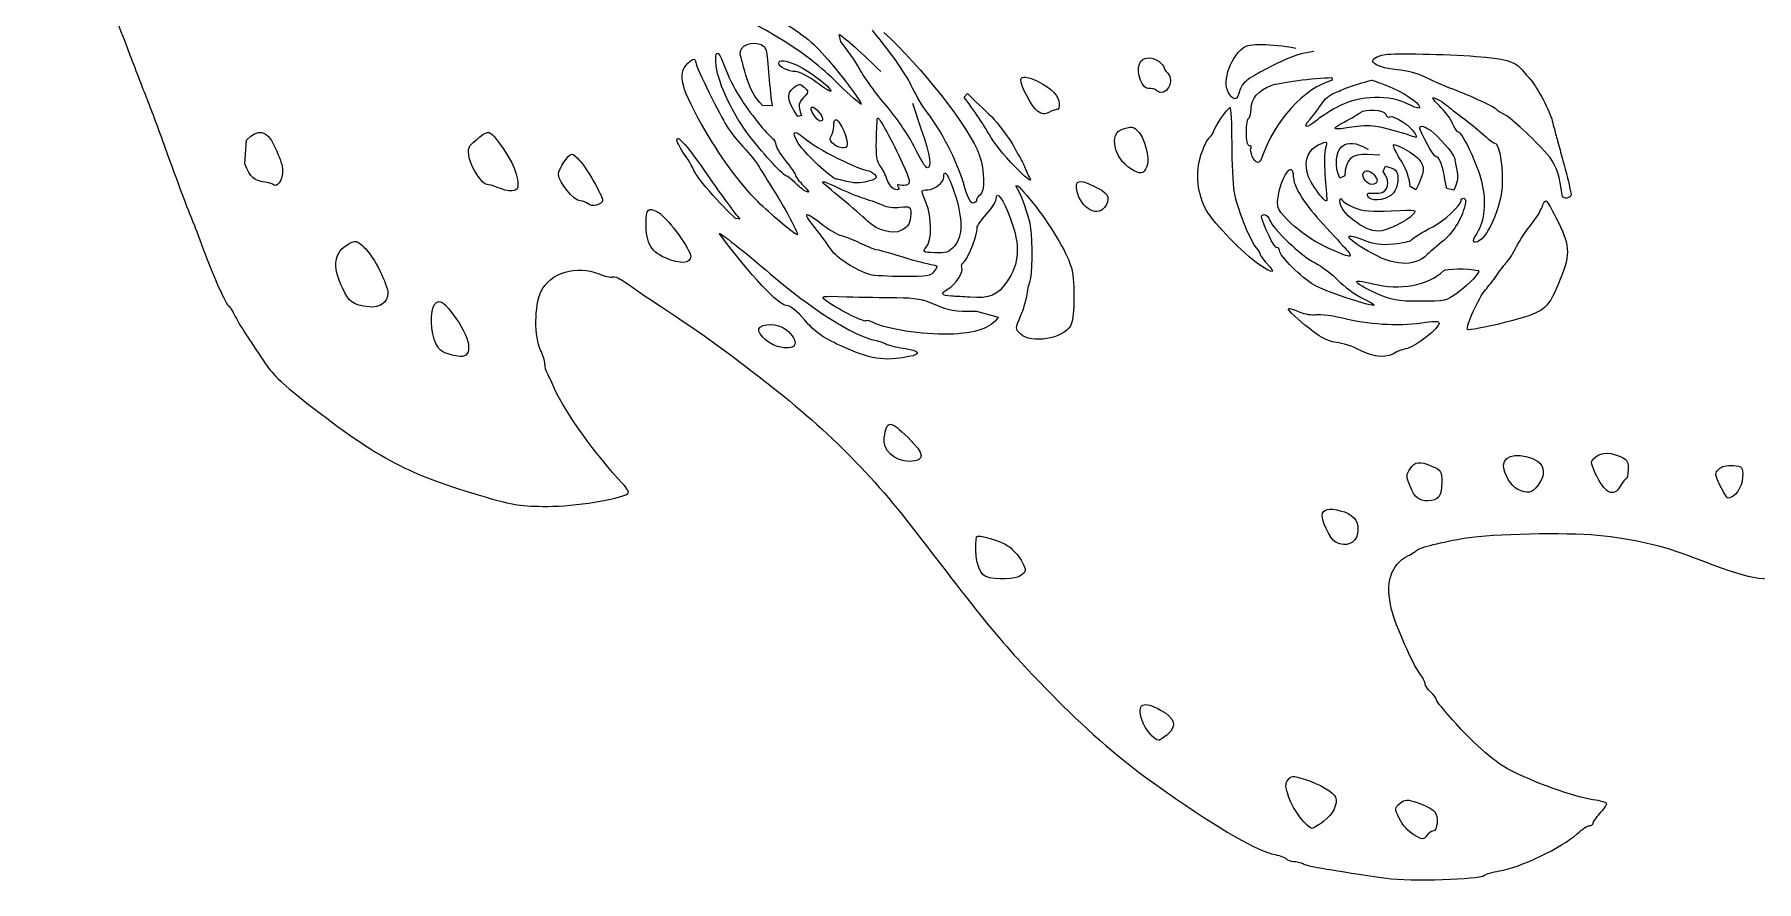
# Model space of a CAD drawing. Header units: millimetres. Extents: x 12 to 319, y 5 to 447.
# Drawn here: x 17.6 to 138, y 196.6 to 255.8 of the extents above; entities that cross this region are included whole.
import ezdxf

# ---------------------------------------------------------------- set-up
doc = ezdxf.new("R2010")
doc.units = ezdxf.units.MM
doc.layers.add('Layer 01', color=12, linetype='Continuous', true_color=0xc80000)

msp = doc.modelspace()

# ---------------------------------------------------------------- linework, layer by layer
at = {"layer": 'Layer 01'}
for p, q in [((73.99, 255.3), (73.89, 255.81)), ((107.08, 254.63), (106.31, 254.49)), ((108.33, 252.8), (108.37, 252.62)), ((69.19, 250.82), (68.53, 250.84)), ((79.02, 251.01), (79.63, 249.18)), ((82.62, 251.44), (82.85, 251.68)), ((71.24, 250.16), (70.99, 250.08)), ((32.32, 246.78), (32.44, 248.43)), ((111.7, 247.38), (110.83, 247.43)), ((109.24, 245.93), (108.89, 245.76)), ((111.92, 246.24), (112.09, 246.6)), ((86.23, 245.24), (86.38, 245.24)), ((114.21, 244.96), (113.82, 245.18)), ((116.87, 244.93), (116.38, 245.05)), ((66.94, 242.91), (66.64, 242.96)), ((83.48, 236.46), (85.01, 236.06))]:
    msp.add_line(p, q, dxfattribs=at)
for points in [[(17.6, 271.02), (18.66, 268.68), (22.18, 259.92), (24.28, 254.38)], [(70.04, 255.34), (67.8, 256.71), (67.71, 256.75), (66.8, 256.5)], [(69.1, 257.04), (70.1, 256.7), (71.59, 255.69), (72.48, 254.75)], [(66.96, 254.53), (66.96, 255.32), (68.62, 255.47), (68.78, 254.69)], [(73.89, 255.81), (74.26, 255.6), (75.57, 254.44), (76.79, 253.22)], [(79.02, 252.07), (78.55, 253.06), (77.8, 254.13), (76.21, 256.11)], [(77.01, 255.95), (79.5, 253.75), (83.08, 249.17), (83.68, 247.41)], [(24.28, 254.38), (24.7, 253.27), (25.25, 251.84), (25.51, 251.2)], [(63.47, 253.95), (63.74, 254.17), (63.8, 254.15), (63.85, 253.86)], [(65.29, 253.59), (65.16, 254.74), (65.4, 254.82), (65.8, 253.76)], [(67.36, 252.98), (67.14, 253.72), (66.96, 254.42), (66.96, 254.53)], [(68.78, 254.69), (68.82, 254.47), (68.91, 253.68), (68.97, 252.93)], [(73.74, 252.44), (72.63, 253.54), (71.38, 254.52), (70.04, 255.34)], [(72.48, 254.75), (73.45, 253.73), (75.43, 251.18), (75.43, 250.95)], [(75.32, 253.39), (75.02, 253.95), (74.42, 254.82), (73.99, 255.3)], [(94.88, 253.75), (95.06, 254.24), (95.72, 254.32), (96.26, 253.92)], [(101.2, 251.6), (100.62, 252.31), (101.13, 254.08), (102.16, 254.91)], [(102.16, 254.91), (102.52, 255.21), (104.05, 255.19), (105.83, 254.86)], [(106.31, 254.49), (105.89, 254.42), (104.76, 253.94), (103.81, 253.44)], [(112.91, 253.35), (111.09, 253.51), (110.6, 254.16), (112.1, 254.41)], [(112.1, 254.41), (112.76, 254.52), (116.25, 254.45), (118.44, 254.28)], [(118.44, 254.28), (120.41, 254.13), (121.13, 253.94), (121.56, 253.44)], [(64.26, 249.54), (62.69, 252.35), (62.54, 253.21), (63.47, 253.95)], [(63.85, 253.86), (63.88, 253.67), (64.3, 252.73), (64.77, 251.78)], [(67.64, 248.68), (66.49, 250.17), (65.43, 252.37), (65.29, 253.59)], [(65.8, 253.76), (66.18, 252.76), (66.44, 252.22), (66.95, 251.4)], [(68.53, 250.84), (67.96, 251.43), (67.66, 251.98), (67.36, 252.98)], [(68.97, 252.93), (69.03, 252.19), (69.13, 251.24), (69.19, 250.82)], [(69.66, 253.81), (69.66, 254.08), (70.1, 254.03), (70.94, 253.66)], [(70.85, 253.22), (70.31, 253.22), (69.66, 253.55), (69.66, 253.81)], [(72.3, 252.46), (71.75, 252.88), (71.09, 253.22), (70.85, 253.22)], [(70.94, 253.66), (71.79, 253.27), (73.31, 252.12), (73.31, 251.86)], [(77.2, 250.82), (76.47, 251.66), (75.63, 252.82), (75.32, 253.39)], [(86.59, 252.66), (86.59, 252.93), (87.12, 252.87), (87.8, 252.53)], [(95.53, 252.03), (95.1, 251.95), (94.66, 253.14), (94.88, 253.75)], [(96.86, 253.12), (97.43, 252.56), (96.71, 251.38), (96.1, 251.88)], [(96.26, 253.92), (96.44, 253.78), (96.59, 253.6), (96.59, 253.52)], [(96.59, 253.52), (96.59, 253.45), (96.71, 253.27), (96.86, 253.12)], [(103.81, 253.44), (102.36, 252.67), (102.06, 252.43), (101.91, 251.91)], [(114.83, 252.85), (114.44, 253.06), (113.57, 253.29), (112.91, 253.35)], [(121.56, 253.44), (121.8, 253.16), (122.11, 252.8), (122.25, 252.65)], [(64.77, 251.78), (65.96, 249.4), (66.16, 249.07), (67.15, 247.98)], [(70.99, 250.08), (70.25, 251.18), (70.17, 251.67), (70.68, 252.08)], [(70.68, 252.08), (71.06, 252.39), (71.13, 252.4), (71.44, 252.12)], [(71.44, 252.12), (71.76, 251.83), (71.76, 251.79), (71.39, 251.4)], [(73.31, 251.86), (73.31, 251.77), (72.86, 252.03), (72.3, 252.46)], [(75.43, 250.95), (75.43, 250.86), (74.67, 251.53), (73.74, 252.44)], [(80.06, 250.34), (79.76, 250.71), (79.3, 251.49), (79.02, 252.07)], [(87.76, 250.46), (87.37, 250.73), (86.59, 252.21), (86.59, 252.66)], [(87.8, 252.53), (88.73, 252.06), (89.28, 251.48), (89.28, 250.98)], [(96.1, 251.88), (95.97, 252), (95.71, 252.07), (95.53, 252.03)], [(101.91, 251.91), (101.71, 251.22), (101.57, 251.16), (101.2, 251.6)], [(102.69, 250.63), (102.71, 251.34), (103.17, 251.87), (104.1, 252.25)], [(108.37, 252.62), (106.37, 252.04), (104.33, 249.79), (103.45, 247.21)], [(104.1, 252.25), (104.59, 252.45), (107.14, 252.78), (108.33, 252.8)], [(108.49, 251.72), (108.77, 251.83), (109.18, 252), (109.39, 252.09)], [(109.39, 252.09), (109.6, 252.17), (110.08, 252.33), (110.45, 252.43)], [(110.45, 252.43), (110.82, 252.53), (111.12, 252.62), (111.12, 252.63)], [(111.12, 252.63), (111.12, 252.64), (111.6, 252.47), (112.18, 252.24)], [(112.18, 252.24), (113.29, 251.83), (114.49, 251.03), (114.49, 250.71)], [(116.8, 251.99), (116.11, 252.24), (115.23, 252.63), (114.83, 252.85)], [(119.88, 250.55), (119.72, 250.75), (118.14, 251.48), (116.8, 251.99)], [(122.25, 252.65), (122.73, 252.09), (123.59, 250.46), (123.76, 249.77)], [(25.51, 251.2), (25.76, 250.57), (26.31, 249.1), (26.73, 247.93)], [(66.95, 251.4), (67.53, 250.46), (68.89, 248.76), (69.22, 248.55)], [(71.39, 251.4), (71.03, 251.02), (71.02, 250.91), (71.24, 250.16)], [(72.08, 250.24), (71.71, 250.8), (72.06, 250.93), (72.47, 250.38)], [(79.18, 247.88), (78.81, 248.66), (77.93, 249.96), (77.2, 250.82)], [(84.37, 248.84), (84.1, 249.34), (83.32, 250.51), (82.62, 251.44)], [(82.85, 251.68), (83.67, 250.89), (84.44, 250.15), (84.56, 250.05)], [(89.14, 250.57), (89.06, 250.59), (88.81, 250.51), (88.59, 250.39)], [(89.28, 250.98), (89.28, 250.73), (89.22, 250.55), (89.14, 250.57)], [(100.06, 249.01), (100.06, 249.21), (101.07, 250.7), (101.22, 250.71)], [(101.22, 250.71), (101.28, 250.72), (101.33, 249.6), (101.34, 248.22)], [(102.52, 249.95), (102.61, 249.95), (102.68, 250.26), (102.69, 250.63)], [(106.82, 249.9), (107.08, 250.19), (107.45, 250.68), (107.63, 250.97)], [(108.93, 250.85), (108.36, 250.56), (107.64, 250.11), (107.33, 249.85)], [(107.63, 250.97), (107.82, 251.27), (108.2, 251.6), (108.49, 251.72)], [(113.67, 250.95), (112.42, 251.6), (110.31, 251.56), (108.93, 250.85)], [(110.34, 250.36), (110.65, 250.65), (111.99, 250.56), (112.11, 250.24)], [(114.49, 250.71), (114.49, 250.61), (114.12, 250.71), (113.67, 250.95)], [(115.85, 250.84), (115.4, 251.28), (115.29, 251.46), (115.55, 251.36)], [(115.55, 251.36), (115.76, 251.29), (116.04, 251.13), (116.18, 251.02)], [(116.79, 249.58), (116.66, 249.91), (116.23, 250.48), (115.85, 250.84)], [(116.18, 251.02), (116.32, 250.91), (116.53, 250.73), (116.66, 250.63)], [(116.66, 250.63), (116.79, 250.52), (117.24, 250.18), (117.66, 249.86)], [(120.48, 250.17), (120.2, 250.31), (119.93, 250.49), (119.88, 250.55)], [(68.19, 244.13), (67, 245.3), (65.44, 247.45), (64.26, 249.54)], [(71.28, 247.87), (70.48, 248.88), (70.6, 249.36), (71.45, 248.57)], [(72.56, 249.76), (72.47, 249.76), (72.25, 249.98), (72.08, 250.24)], [(72.47, 250.38), (72.77, 249.99), (72.8, 249.76), (72.56, 249.76)], [(73.3, 248.67), (73.41, 248.78), (73.5, 249.12), (73.5, 249.42)], [(73.5, 249.42), (73.5, 250.12), (73.83, 249.95), (74.2, 249.07)], [(76.49, 248.41), (76.51, 249.21), (76.54, 249.9), (76.56, 249.95)], [(76.56, 249.95), (76.61, 250.14), (77.21, 249.12), (78.06, 247.35)], [(82.57, 245.45), (82.12, 246.97), (81.01, 249.14), (80.06, 250.34)], [(84.56, 250.05), (84.88, 249.75), (85.93, 248.35), (86.07, 248.03)], [(88.59, 250.39), (88.27, 250.21), (88.1, 250.22), (87.76, 250.46)], [(93.71, 249.2), (94.4, 249.39), (94.38, 249.4), (94.71, 249.13)], [(102.37, 248.99), (102.37, 249.52), (102.44, 249.95), (102.52, 249.95)], [(107.33, 249.85), (106.57, 249.21), (106.22, 249.25), (106.82, 249.9)], [(109.93, 249.36), (108.34, 249.1), (108.2, 249.16), (109.2, 249.69)], [(109.2, 249.69), (109.73, 249.96), (110.24, 250.27), (110.34, 250.36)], [(111.57, 249.36), (111.18, 249.44), (110.44, 249.44), (109.93, 249.36)], [(113.98, 248.69), (113.55, 248.87), (112.52, 249.15), (111.57, 249.36)], [(112.11, 250.24), (112.17, 250.08), (112.3, 250), (112.4, 250.06)], [(112.4, 250.06), (112.64, 250.22), (113.87, 249.42), (114.13, 248.94)], [(114.49, 249.27), (114.49, 249.58), (115.12, 249.29), (115.68, 248.72)], [(117.2, 248.99), (117.11, 248.99), (116.93, 249.26), (116.79, 249.58)], [(117.66, 249.86), (118.09, 249.55), (118.69, 249.05), (119.01, 248.76)], [(123.41, 247.45), (122.4, 248.57), (120.91, 249.95), (120.48, 250.17)], [(123.76, 249.77), (123.85, 249.4), (123.97, 248.96), (124.01, 248.8)], [(32.44, 248.43), (33.24, 249.26), (33.84, 249.14), (34.38, 248.03)], [(48.01, 247.19), (47.89, 247.87), (47.93, 247.97), (48.51, 248.46)], [(48.51, 248.46), (49.26, 249.08), (49.41, 249.1), (49.77, 248.65)], [(49.77, 248.65), (50.98, 247.13), (51.47, 246.08), (51.4, 245.14)], [(62.54, 248.43), (62.54, 248.87), (63.33, 247.95), (64.79, 245.82)], [(63.11, 247.35), (62.8, 247.82), (62.54, 248.3), (62.54, 248.43)], [(70.2, 245.91), (70.01, 245.91), (68.67, 247.36), (67.64, 248.68)], [(69.22, 248.55), (69.35, 248.46), (69.46, 248.26), (69.46, 248.1)], [(71.45, 248.57), (71.78, 248.26), (72.84, 247.62), (73.8, 247.15)], [(74.1, 247.89), (73.53, 247.98), (73.07, 248.44), (73.3, 248.67)], [(74.2, 249.07), (74.57, 248.18), (74.54, 247.83), (74.1, 247.89)], [(76.75, 246.62), (76.53, 246.88), (76.46, 247.34), (76.49, 248.41)], [(79.63, 249.18), (80.26, 247.29), (80.38, 246.49), (80.04, 246.49)], [(86.16, 246.58), (85.43, 247.33), (84.63, 248.34), (84.37, 248.84)], [(94.28, 246.43), (93.11, 247.12), (92.73, 248.93), (93.71, 249.2)], [(94.71, 249.13), (95.22, 248.73), (95.65, 247.13), (95.4, 246.58)], [(99.19, 247.4), (99.37, 247.95), (99.64, 248.5), (99.79, 248.62)], [(99.79, 248.62), (99.94, 248.74), (100.06, 248.92), (100.06, 249.01)], [(101.34, 248.22), (101.35, 246.85), (101.42, 245.33), (101.49, 244.85)], [(102.57, 248.03), (102.45, 248.03), (102.37, 248.44), (102.37, 248.99)], [(106.61, 246.17), (106.41, 247.06), (106.74, 247.83), (107.44, 248.12)], [(107.44, 248.12), (108.04, 248.37), (108.04, 248.37), (107.9, 247.87)], [(109.04, 247.98), (109.51, 248.32), (109.97, 248.28), (110.89, 247.8)], [(112.7, 247.88), (112.59, 248.19), (112.62, 248.19), (113.29, 247.88)], [(114.13, 248.94), (114.32, 248.6), (114.3, 248.56), (113.98, 248.69)], [(115.63, 247.26), (115.48, 247.26), (114.49, 249.01), (114.49, 249.27)], [(115.68, 248.72), (116.62, 247.75), (116.89, 247.4), (116.94, 247.07)], [(118.85, 245.45), (118.57, 246.66), (117.48, 248.99), (117.2, 248.99)], [(119.01, 248.76), (119.33, 248.46), (119.65, 248.22), (119.72, 248.22)], [(119.72, 248.22), (120.03, 248.22), (120.26, 247.03), (120.26, 245.45)], [(124.01, 248.8), (124.06, 248.64), (124.19, 248.16), (124.3, 247.74)], [(26.73, 247.93), (27.62, 245.45), (28.35, 243.51), (28.64, 242.83)], [(34.38, 248.03), (34.61, 247.55), (34.86, 246.91), (34.93, 246.61)], [(49.26, 245.33), (48.92, 245.33), (48.15, 246.49), (48.01, 247.19)], [(54.26, 246.03), (54.26, 246.43), (54.93, 247.45), (55.19, 247.45)], [(55.19, 247.45), (55.26, 247.45), (55.5, 247.25), (55.73, 247.01)], [(55.73, 247.01), (56.19, 246.52), (57.34, 244.54), (57.34, 244.22)], [(63.69, 246.38), (63.69, 246.46), (63.43, 246.89), (63.11, 247.35)], [(67.15, 247.98), (67.63, 247.46), (68.1, 246.89), (68.19, 246.71)], [(69.46, 248.1), (69.46, 247.94), (69.77, 247.43), (70.14, 246.98)], [(70.14, 246.98), (70.51, 246.53), (70.81, 246.08), (70.82, 245.99)], [(73.67, 245.7), (73.4, 245.74), (71.88, 247.12), (71.28, 247.87)], [(73.8, 247.15), (74.76, 246.68), (75.68, 246.3), (75.85, 246.3)], [(78.06, 247.35), (78.76, 245.9), (78.9, 245.46), (78.7, 245.34)], [(80.04, 246.49), (79.93, 246.49), (79.55, 247.12), (79.18, 247.88)], [(83.68, 247.41), (84.07, 246.27), (84.09, 244.8), (83.72, 244.57)], [(86.07, 248.03), (86.14, 247.87), (86.29, 247.61), (86.39, 247.45)], [(86.39, 247.45), (86.5, 247.29), (86.68, 246.95), (86.79, 246.68)], [(99.58, 243.51), (98.94, 244.6), (98.79, 246.15), (99.19, 247.4)], [(103.14, 246.87), (102.91, 246.87), (102.56, 247.66), (102.69, 247.88)], [(102.69, 247.88), (102.74, 247.96), (102.68, 248.03), (102.57, 248.03)], [(103.45, 247.21), (103.39, 247.02), (103.25, 246.87), (103.14, 246.87)], [(104.57, 244.31), (104.72, 245.79), (105.64, 247.14), (105.64, 245.89)], [(107.9, 247.87), (107.82, 247.59), (107.8, 246.76), (107.86, 246.01)], [(108.89, 245.76), (108.53, 246.54), (108.6, 247.66), (109.04, 247.98)], [(110.83, 247.43), (109.74, 247.49), (109.31, 247.08), (109.24, 245.93)], [(113.3, 246.79), (113.04, 247.21), (112.77, 247.69), (112.7, 247.88)], [(113.29, 247.88), (113.69, 247.69), (114.19, 247.35), (114.42, 247.1)], [(114.42, 247.1), (114.88, 246.62), (114.84, 246.18), (114.21, 244.96)], [(116.15, 246.2), (116.03, 246.81), (115.81, 247.26), (115.63, 247.26)], [(116.94, 247.07), (116.97, 246.91), (117.04, 246.51), (117.1, 246.18)], [(124.39, 245.05), (124.22, 246.14), (123.92, 246.89), (123.41, 247.45)], [(124.3, 247.74), (124.41, 247.32), (124.54, 246.84), (124.59, 246.68)], [(33.88, 245.46), (32.91, 245.61), (32.74, 245.75), (32.32, 246.78)], [(34.93, 246.61), (35.08, 245.98), (34.69, 245.08), (34.37, 245.29)], [(55.78, 244.18), (55.34, 244.18), (54.26, 245.5), (54.26, 246.03)], [(66.64, 242.96), (65.72, 243.74), (63.69, 246.09), (63.69, 246.38)], [(64.79, 245.82), (65.59, 244.65), (66.55, 243.34), (66.94, 242.91)], [(68.19, 246.71), (68.28, 246.54), (68.64, 245.96), (68.98, 245.43)], [(70.78, 245.46), (70.55, 245.71), (70.29, 245.91), (70.2, 245.91)], [(70.82, 245.99), (70.82, 245.89), (71.08, 245.56), (71.39, 245.24)], [(74.08, 245.62), (73.92, 245.66), (73.74, 245.7), (73.67, 245.7)], [(75.85, 246.3), (76.01, 246.3), (76.25, 246.17), (76.38, 246.02)], [(76.38, 246.02), (76.57, 245.79), (76.49, 245.71), (75.91, 245.55)], [(77.25, 245.66), (77.14, 245.99), (76.92, 246.42), (76.75, 246.62)], [(80.08, 244.95), (80.56, 244.95), (81.2, 245.46), (81.2, 245.84)], [(81.2, 245.84), (81.2, 246.5), (81.55, 245.98), (81.96, 244.71)], [(87.24, 245.72), (87.37, 245.45), (86.89, 245.84), (86.16, 246.58)], [(86.79, 246.68), (86.9, 246.42), (87.1, 245.98), (87.24, 245.72)], [(90.51, 244.91), (90.37, 245.64), (90.66, 245.71), (91.7, 245.22)], [(95.4, 246.58), (95.15, 246.02), (95, 246), (94.28, 246.43)], [(105.64, 245.89), (105.64, 245.25), (106.35, 244.07), (107.51, 242.8)], [(108, 244.29), (108.07, 243.71), (106.76, 245.46), (106.61, 246.17)], [(107.86, 246.01), (107.91, 245.27), (107.98, 244.5), (108, 244.29)], [(111.13, 245.33), (110.79, 245.33), (110.39, 245.85), (110.54, 246.1)], [(110.54, 246.1), (110.71, 246.38), (110.95, 246.35), (111.3, 245.99)], [(111.3, 245.99), (111.63, 245.66), (111.55, 245.33), (111.13, 245.33)], [(111.63, 244.73), (112.32, 244.76), (112.47, 245.54), (111.92, 246.24)], [(112.09, 246.6), (112.41, 246.52), (112.72, 246.4), (112.79, 246.33)], [(112.79, 246.33), (113.03, 246.09), (113.02, 245.43), (112.77, 244.92)], [(113.82, 245.18), (113.79, 245.67), (113.57, 246.35), (113.3, 246.79)], [(116.38, 245.05), (116.29, 245.47), (116.19, 245.99), (116.15, 246.2)], [(117.1, 246.18), (117.18, 245.78), (117.1, 245.36), (116.87, 244.93)], [(124.59, 246.68), (124.8, 245.96), (125.06, 244.83), (125.07, 244.61)], [(34.37, 245.29), (34.25, 245.36), (34.03, 245.44), (33.88, 245.46)], [(49.97, 245.12), (49.67, 245.24), (49.35, 245.33), (49.26, 245.33)], [(51.4, 245.14), (51.37, 244.8), (50.79, 244.79), (49.97, 245.12)], [(68.98, 245.43), (70.08, 243.73), (71.19, 241.66), (70.92, 241.82)], [(71.58, 244.84), (71.37, 244.93), (71.01, 245.22), (70.78, 245.46)], [(71.39, 245.24), (71.79, 244.84), (71.85, 244.71), (71.58, 244.84)], [(72.84, 245.36), (72.52, 245.65), (72.91, 245.54), (73.85, 245.08)], [(74.31, 244.13), (73.6, 244.72), (72.94, 245.27), (72.84, 245.36)], [(73.85, 245.08), (74.35, 244.83), (75.14, 244.51), (75.62, 244.36)], [(75.91, 245.55), (75.28, 245.38), (75.03, 245.39), (74.08, 245.62)], [(77.81, 244.98), (77.61, 245.02), (77.36, 245.32), (77.25, 245.66)], [(78.02, 245.16), (78.12, 244.99), (78.06, 244.93), (77.81, 244.98)], [(78.16, 245.29), (77.96, 245.36), (77.91, 245.32), (78.02, 245.16)], [(78.7, 245.34), (78.56, 245.25), (78.32, 245.23), (78.16, 245.29)], [(79.97, 244.03), (79.58, 244.94), (79.58, 244.95), (80.08, 244.95)], [(81.96, 244.71), (82.54, 242.93), (82.54, 241.7), (81.94, 241.01)], [(83.26, 244.03), (83.08, 243.99), (82.86, 244.44), (82.57, 245.45)], [(83.72, 244.57), (83.59, 244.49), (83.49, 244.35), (83.5, 244.25)], [(84.86, 244.29), (84.86, 245.01), (85.36, 244.33), (85.87, 242.92)], [(87.3, 242.26), (87.18, 243.1), (86.55, 244.84), (86.23, 245.24)], [(86.38, 245.24), (86.63, 245.03), (87.3, 244.23), (87.87, 243.47)], [(92.55, 243.88), (92.05, 242.95), (90.78, 243.59), (90.51, 244.91)], [(91.7, 245.22), (92.66, 244.76), (92.86, 244.46), (92.55, 243.88)], [(101.49, 244.85), (101.64, 243.86), (102.62, 241.37), (103.05, 240.9)], [(111.07, 244.32), (110.82, 244.42), (110.73, 244.77), (110.98, 244.73)], [(110.98, 244.73), (111.06, 244.72), (111.35, 244.72), (111.63, 244.73)], [(112.77, 244.92), (112.52, 244.42), (111.64, 244.11), (111.07, 244.32)], [(120.26, 245.45), (120.26, 243.81), (119.12, 241.29), (118.39, 241.29)], [(118.51, 241.93), (119.05, 242.8), (119.17, 244.09), (118.85, 245.45)], [(124.47, 244.52), (124.46, 244.6), (124.42, 244.83), (124.39, 245.05)], [(125.07, 244.61), (125.07, 244.36), (124.51, 244.27), (124.47, 244.52)], [(56.32, 243.97), (56.2, 244.08), (55.96, 244.18), (55.78, 244.18)], [(57.34, 244.22), (57.34, 243.92), (56.57, 243.72), (56.32, 243.97)], [(60.39, 242.98), (60.42, 243.68), (60.68, 243.76), (61.36, 243.29)], [(70.92, 241.82), (70.5, 242.06), (69.11, 243.24), (68.19, 244.13)], [(72.25, 242.22), (71.3, 243.39), (71.42, 243.55), (72.56, 242.64)], [(75.98, 242.67), (75.77, 242.88), (75.01, 243.54), (74.31, 244.13)], [(75.62, 244.36), (76.1, 244.22), (76.69, 243.99), (76.94, 243.87)], [(76.94, 243.87), (77.18, 243.74), (77.73, 243.68), (78.14, 243.73)], [(78.14, 243.73), (78.86, 243.81), (78.89, 243.79), (78.89, 243.27)], [(79.98, 240.94), (80.38, 241.39), (80.38, 243.07), (79.97, 244.03)], [(83.5, 244.25), (83.52, 244.16), (83.41, 244.06), (83.26, 244.03)], [(84.18, 243.24), (84.55, 243.65), (84.86, 244.12), (84.86, 244.29)], [(87.87, 243.47), (89.1, 241.81), (90.06, 240.07), (90.18, 239.27)], [(103.28, 239.72), (102.14, 240.5), (100.13, 242.56), (99.58, 243.51)], [(105.5, 242.61), (104.57, 243.5), (104.5, 243.65), (104.57, 244.31)], [(111.6, 242.06), (110.59, 242.06), (108.9, 243.37), (108.91, 244.15)], [(108.91, 244.15), (108.91, 244.37), (108.96, 244.4), (109.06, 244.23)], [(109.06, 244.23), (109.14, 244.11), (109.54, 243.86), (109.94, 243.7)], [(109.94, 243.7), (110.5, 243.46), (111.1, 243.41), (112.5, 243.48)], [(112.5, 243.48), (114.32, 243.58), (114.33, 243.57), (113.99, 243.2)], [(115.41, 242.37), (116.13, 242.74), (117.38, 243.88), (117.38, 244.18)], [(117.64, 243.84), (117.4, 242.86), (116.84, 241.97), (116.02, 241.29)], [(117.38, 244.18), (117.38, 244.28), (117.46, 244.37), (117.57, 244.37)], [(117.57, 244.37), (117.69, 244.37), (117.72, 244.16), (117.64, 243.84)], [(122.29, 242.54), (122.63, 242.97), (122.97, 243.51), (123.04, 243.75)], [(123.04, 243.75), (123.11, 243.98), (123.24, 244.18), (123.31, 244.18)], [(123.31, 244.18), (123.39, 244.18), (123.79, 243.5), (124.19, 242.67)], [(28.64, 242.83), (28.75, 242.57), (29.1, 241.66), (29.41, 240.81)], [(61.73, 240.19), (60.64, 240.65), (60.31, 241.34), (60.39, 242.98)], [(61.36, 243.29), (61.99, 242.85), (63.5, 240.74), (63.5, 240.31)], [(65.53, 241.86), (65.3, 242.17), (67.41, 240.52), (69.07, 239.08)], [(73.34, 240.75), (73.11, 241.1), (72.63, 241.76), (72.25, 242.22)], [(72.56, 242.64), (73.1, 242.22), (73.77, 241.81), (74.05, 241.75)], [(78.2, 242.1), (77.68, 241.83), (76.52, 242.12), (75.98, 242.67)], [(78.89, 243.27), (78.89, 242.63), (78.74, 242.38), (78.2, 242.1)], [(82.64, 239.94), (82.92, 240.17), (83.63, 242.03), (83.54, 242.32)], [(83.54, 242.32), (83.52, 242.41), (83.8, 242.82), (84.18, 243.24)], [(85.87, 242.92), (86.57, 241.01), (86.5, 239.83), (85.62, 238.53)], [(87.25, 238.58), (87.39, 238.8), (87.42, 241.42), (87.3, 242.26)], [(103.95, 241.73), (103.36, 242.99), (103.31, 243.22), (103.61, 243.22)], [(103.61, 243.22), (103.76, 243.22), (103.94, 243.04), (104.01, 242.81)], [(104.01, 242.81), (104.2, 242.22), (106.18, 240.36), (107.18, 239.84)], [(107.85, 240.99), (107.06, 241.36), (106.08, 242.04), (105.5, 242.61)], [(107.51, 242.8), (108.12, 242.13), (108.9, 241.28), (109.24, 240.91)], [(113.99, 243.2), (113.6, 242.77), (112.11, 242.06), (111.6, 242.06)], [(113.9, 241.44), (114.03, 241.61), (114.58, 241.95), (115.41, 242.37)], [(121.26, 240.98), (121.48, 241.42), (121.94, 242.12), (122.29, 242.54)], [(124.19, 242.67), (125.03, 240.95), (125.03, 240.38), (124.17, 238.34)], [(39.14, 238.09), (38.41, 239.65), (38.56, 240.63), (39.59, 241.18)], [(39.59, 241.18), (40.09, 241.44), (40.15, 241.42), (40.65, 240.95)], [(40.65, 240.95), (40.95, 240.67), (41.45, 239.93), (41.76, 239.3)], [(70.21, 236.87), (69.65, 236.87), (67.73, 238.92), (65.53, 241.86)], [(74.05, 241.75), (74.33, 241.68), (74.9, 241.46), (75.31, 241.25)], [(75.31, 241.25), (75.72, 241.05), (76.24, 240.84), (76.46, 240.79)], [(80.58, 240.55), (79.71, 240.59), (79.68, 240.61), (79.98, 240.94)], [(81.94, 241.01), (81.57, 240.58), (81.36, 240.51), (80.58, 240.55)], [(103.05, 240.9), (103.2, 240.73), (103.33, 240.53), (103.33, 240.45)], [(104.5, 240.91), (104.4, 240.91), (104.15, 241.28), (103.95, 241.73)], [(104.68, 240.7), (104.68, 240.82), (104.6, 240.91), (104.5, 240.91)], [(109.24, 240.91), (109.99, 240.09), (109.74, 240.11), (107.85, 240.99)], [(110.84, 240.68), (109.27, 241.59), (109.07, 242.03), (110.48, 241.47)], [(110.48, 241.47), (111.3, 241.15), (111.74, 241.09), (112.65, 241.18)], [(112.65, 241.18), (113.28, 241.24), (113.84, 241.36), (113.9, 241.44)], [(116.02, 241.29), (115.57, 240.92), (115.11, 240.53), (114.99, 240.41)], [(118.39, 241.29), (118.17, 241.29), (118.2, 241.44), (118.51, 241.93)], [(120.6, 239.92), (120.74, 240.06), (121.03, 240.54), (121.26, 240.98)], [(29.41, 240.81), (30.14, 238.86), (30.97, 236.99), (31.16, 236.87)], [(53.03, 237.83), (53.67, 239.16), (55.52, 239.73), (57.1, 239.07)], [(63.5, 240.31), (63.5, 239.78), (62.81, 239.74), (61.73, 240.19)], [(76.08, 239.02), (75.04, 239.33), (73.71, 240.18), (73.34, 240.75)], [(76.46, 240.79), (76.99, 240.67), (77.05, 240.65), (78.34, 240.26)], [(78.34, 240.26), (79.31, 239.97), (79.83, 239.83), (80.58, 239.68)], [(80.58, 239.68), (80.76, 239.65), (80.75, 239.55), (80.54, 239.26)], [(82.46, 239.55), (82.41, 239.64), (82.48, 239.81), (82.64, 239.94)], [(103.8, 239.8), (104.48, 239.08), (104.26, 239.04), (103.28, 239.72)], [(103.33, 240.45), (103.33, 240.38), (103.54, 240.08), (103.8, 239.8)], [(107.08, 238.31), (106.26, 238.78), (104.68, 240.36), (104.68, 240.7)], [(107.18, 239.84), (107.65, 239.6), (108.38, 239.04), (108.78, 238.62)], [(114.99, 240.41), (114.08, 239.53), (112.67, 239.62), (110.84, 240.68)], [(119.88, 238.98), (120.13, 239.35), (120.46, 239.77), (120.6, 239.92)], [(41.76, 239.3), (42.07, 238.67), (42.33, 237.96), (42.33, 237.73)], [(57.1, 239.07), (57.48, 238.91), (57.91, 238.82), (58.04, 238.87)], [(58.04, 238.87), (58.17, 238.92), (58.57, 238.75), (58.92, 238.49)], [(58.92, 238.49), (59.27, 238.23), (60.2, 237.6), (61, 237.08)], [(69.07, 239.08), (71.91, 236.64), (74.92, 234.72), (76.37, 234.44)], [(78.38, 238.89), (77.34, 238.9), (76.3, 238.95), (76.08, 239.02)], [(80.54, 239.26), (80.3, 238.93), (80.03, 238.89), (78.38, 238.89)], [(81.51, 238.03), (82.03, 238.31), (82.63, 239.27), (82.46, 239.55)], [(85.62, 238.53), (84.99, 237.59), (84.39, 237.34), (83.03, 237.44)], [(87.03, 237.66), (87.08, 238.05), (87.18, 238.46), (87.25, 238.58)], [(90.18, 239.27), (90.39, 237.89), (90.33, 235.95), (90.07, 235.45)], [(108.78, 238.62), (109.19, 238.19), (109.97, 237.62), (110.52, 237.36)], [(111.46, 237.71), (109.71, 238.52), (109.61, 238.79), (111.22, 238.38)], [(111.22, 238.38), (113.1, 237.9), (115.04, 238.26), (116.16, 239.29)], [(116.16, 239.29), (116.34, 239.47), (117.84, 239.47), (118.58, 239.31)], [(118.58, 239.31), (118.79, 239.26), (117.97, 238.37), (117.11, 237.73)], [(119.1, 237.98), (119.27, 238.16), (119.62, 238.61), (119.88, 238.98)], [(41.01, 236.77), (39.84, 236.92), (39.61, 237.09), (39.14, 238.09)], [(42.33, 237.73), (42.33, 237.1), (41.75, 236.68), (41.01, 236.77)], [(45.6, 236.95), (45.94, 237.36), (46.25, 237.15), (47.1, 235.94)], [(53, 233.74), (52.56, 234.64), (52.57, 236.88), (53.03, 237.83)], [(72.98, 237.2), (72.55, 237.53), (72.59, 237.54), (74.42, 237.48)], [(74.42, 237.48), (75.45, 237.45), (77.02, 237.42), (77.92, 237.42)], [(77.92, 237.42), (79.22, 237.41), (79.74, 237.32), (80.61, 236.93)], [(81.74, 237.52), (81.01, 237.56), (80.93, 237.72), (81.51, 238.03)], [(83.03, 237.44), (82.61, 237.47), (82.03, 237.5), (81.74, 237.52)], [(86.57, 236.11), (86.77, 236.58), (86.98, 237.28), (87.03, 237.66)], [(111.28, 236.87), (110.81, 236.86), (107.82, 237.88), (107.08, 238.31)], [(110.52, 237.36), (111.06, 237.1), (111.4, 236.88), (111.28, 236.87)], [(114.51, 237.16), (112.88, 237.16), (112.52, 237.23), (111.46, 237.71)], [(117.11, 237.73), (116.4, 237.2), (116.25, 237.16), (114.51, 237.16)], [(117.83, 235.19), (117.67, 235.35), (118.63, 237.47), (119.1, 237.98)], [(124.17, 238.34), (123.43, 236.55), (123.17, 236.37), (120.41, 235.67)], [(31.16, 236.87), (31.24, 236.81), (31.46, 236.47), (31.65, 236.1)], [(31.65, 236.1), (31.84, 235.73), (32.23, 235.08), (32.52, 234.65)], [(45.68, 234.22), (45.31, 234.92), (45.27, 236.56), (45.6, 236.95)], [(61, 237.08), (63.86, 235.2), (65.73, 233.87), (68.27, 231.9)], [(71.49, 235.83), (70.96, 236.44), (70.44, 236.87), (70.21, 236.87)], [(75.76, 235.79), (75.64, 235.67), (73.6, 236.7), (72.98, 237.2)], [(80.61, 236.93), (81.52, 236.52), (81.95, 236.45), (83.48, 236.46)], [(86.58, 234.87), (86.19, 235.25), (86.19, 235.26), (86.57, 236.11)], [(105.73, 236.14), (105.09, 236.74), (105.17, 236.8), (106.1, 236.41)], [(108.67, 234.28), (107.96, 234.34), (107.12, 234.87), (105.73, 236.14)], [(106.1, 236.41), (106.45, 236.26), (106.96, 236.18), (107.23, 236.23)], [(107.23, 236.23), (107.5, 236.29), (108.5, 236.15), (109.45, 235.92)], [(47.1, 235.94), (48.23, 234.34), (48.26, 233.08), (47.18, 233.32)], [(69.58, 234), (68.77, 234.22), (67.97, 235.11), (68.35, 235.36)], [(68.35, 235.36), (68.86, 235.68), (69.86, 235.53), (70.34, 235.05)], [(70.34, 235.05), (71.2, 234.19), (70.82, 233.66), (69.58, 234)], [(73.95, 234.07), (72.73, 234.63), (72.2, 235.01), (71.49, 235.83)], [(76.27, 235.67), (76.05, 235.79), (75.82, 235.85), (75.76, 235.79)], [(81.53, 234.86), (79.74, 234.81), (77.1, 235.22), (76.27, 235.67)], [(85.01, 236.06), (84.48, 235.26), (83.46, 234.91), (81.53, 234.86)], [(90.07, 235.45), (89.58, 234.55), (87.28, 234.16), (86.58, 234.87)], [(109.45, 235.92), (111.22, 235.51), (113.27, 235.42), (114.92, 235.69)], [(115.84, 235.64), (115.84, 235.28), (114.24, 234), (113.63, 233.87)], [(114.92, 235.69), (115.54, 235.79), (115.84, 235.78), (115.84, 235.64)], [(120.41, 235.67), (119.07, 235.33), (117.91, 235.11), (117.83, 235.19)], [(32.52, 234.65), (32.8, 234.23), (33.36, 233.4), (33.75, 232.81)], [(47.18, 233.32), (46.1, 233.56), (45.98, 233.64), (45.68, 234.22)], [(53.3, 232.79), (53.3, 232.99), (53.17, 233.42), (53, 233.74)], [(78.75, 233.29), (77, 232.95), (76.07, 233.1), (73.95, 234.07)], [(76.37, 234.44), (76.63, 234.39), (76.97, 234.27), (77.14, 234.18)], [(77.14, 234.18), (77.31, 234.09), (77.86, 233.96), (78.36, 233.88)], [(78.36, 233.88), (79.53, 233.71), (79.69, 233.46), (78.75, 233.29)], [(110.34, 233.72), (109.82, 234), (109.06, 234.25), (108.67, 234.28)], [(112.85, 233.6), (112.28, 233.17), (111.27, 233.22), (110.34, 233.72)], [(113.63, 233.87), (113.31, 233.8), (112.96, 233.68), (112.85, 233.6)], [(33.75, 232.81), (34.26, 232.05), (35.13, 231.22), (36.68, 230.02)], [(53.48, 232.1), (53.38, 232.29), (53.3, 232.6), (53.3, 232.79)], [(54, 231), (53.82, 231.42), (53.58, 231.92), (53.48, 232.1)], [(68.27, 231.9), (73.12, 228.14), (76.05, 225.21), (79.58, 220.6)], [(58.73, 224.43), (56.93, 226.33), (54.65, 229.5), (54, 231)], [(36.68, 230.02), (41.8, 226.07), (43.79, 225.02), (49.13, 223.48)], [(77.03, 227.62), (77.23, 228.87), (77.43, 228.87), (78.7, 227.63)], [(78.8, 225.97), (77.78, 225.95), (76.9, 226.76), (77.03, 227.62)], [(78.7, 227.63), (79.89, 226.47), (79.92, 226.01), (78.8, 225.97)], [(120.35, 225.71), (120.34, 226.47), (121.7, 226.63), (122.72, 225.98)], [(126.8, 226.28), (127.2, 226.63), (127.9, 226.62), (128.67, 226.24)], [(113.81, 224.24), (113.53, 224.91), (113.53, 225.02), (113.81, 225.44)], [(113.81, 225.44), (114.16, 225.97), (114.44, 226.01), (115.36, 225.62)], [(115.36, 225.62), (115.98, 225.36), (116.03, 225.28), (116.03, 224.5)], [(121.34, 224), (120.88, 224.21), (120.36, 225.11), (120.35, 225.71)], [(122.72, 225.98), (123.26, 225.63), (123.27, 224.95), (122.75, 224.29)], [(126.74, 225.2), (126.42, 225.92), (126.42, 225.95), (126.8, 226.28)], [(128.67, 226.24), (129, 226.08), (129.09, 225.88), (129.07, 225.39)], [(129.07, 225.39), (129.06, 225.04), (128.99, 224.75), (128.92, 224.75)], [(135.51, 224.26), (135.13, 225.04), (135.12, 225.14), (135.4, 225.42)], [(135.4, 225.42), (135.59, 225.62), (135.95, 225.71), (136.4, 225.67)], [(136.4, 225.67), (137.08, 225.61), (137.1, 225.59), (137.07, 224.85)], [(59.11, 223.71), (59.22, 223.78), (59.04, 224.1), (58.73, 224.43)], [(115.08, 223.21), (114.39, 223.21), (114.17, 223.4), (113.81, 224.24)], [(116.03, 224.5), (116.03, 223.55), (115.78, 223.2), (115.08, 223.21)], [(122.75, 224.29), (122.31, 223.73), (122.05, 223.68), (121.34, 224)], [(128.54, 224.26), (128.06, 223.38), (127.41, 223.72), (126.74, 225.2)], [(128.92, 224.75), (128.85, 224.75), (128.68, 224.53), (128.54, 224.26)], [(136.06, 223.4), (135.98, 223.4), (135.74, 223.78), (135.51, 224.26)], [(137.07, 224.85), (137.04, 224.15), (136.52, 223.4), (136.06, 223.4)], [(49.13, 223.48), (51.1, 222.91), (51.69, 222.82), (53.5, 222.82)], [(53.5, 222.82), (55.39, 222.82), (58.46, 223.31), (59.11, 223.71)], [(108.65, 220.3), (108.18, 220.56), (107.53, 221.93), (107.69, 222.35)], [(107.69, 222.35), (107.81, 222.68), (108.43, 222.71), (109.22, 222.43)], [(109.22, 222.43), (109.96, 222.18), (110.28, 221.64), (110.13, 220.9)], [(79.58, 220.6), (84.82, 213.76), (85.74, 212.68), (89.56, 208.86)], [(84.14, 217.91), (83.6, 218.1), (83.28, 219.48), (83.5, 220.68)], [(83.5, 220.68), (83.54, 220.91), (85.23, 220.42), (85.75, 220.02)], [(110.13, 220.9), (110, 220.22), (109.32, 219.95), (108.65, 220.3)], [(114.3, 219.76), (114.46, 219.94), (116.02, 220.33), (117.76, 220.62)], [(117.76, 220.62), (119.54, 220.91), (124.74, 221.02), (126.9, 220.81)], [(126.9, 220.81), (129.49, 220.56), (131.41, 220.11), (133.63, 219.25)], [(85.75, 220.02), (86.09, 219.76), (86.51, 219.27), (86.68, 218.93)], [(112.52, 215.61), (112.06, 217.47), (112.45, 218.74), (113.66, 219.36)], [(113.66, 219.36), (113.96, 219.52), (114.24, 219.7), (114.3, 219.76)], [(133.63, 219.25), (137.6, 217.72), (138.47, 217.55), (140.85, 217.9)], [(86.68, 218.93), (86.98, 218.33), (86.97, 218.28), (86.62, 218)], [(86.62, 218), (86.27, 217.71), (84.82, 217.66), (84.14, 217.91)], [(114.49, 211.13), (114.02, 211.73), (112.78, 214.55), (112.52, 215.61)], [(114.87, 210.41), (114.87, 210.54), (114.7, 210.87), (114.49, 211.13)], [(115.26, 209.83), (115.05, 210.02), (114.87, 210.29), (114.87, 210.41)], [(115.64, 209.33), (115.64, 209.42), (115.47, 209.64), (115.26, 209.83)], [(89.56, 208.86), (91.79, 206.63), (94.08, 204.71), (96.68, 202.91)], [(95.07, 207.86), (94.68, 209.04), (95.13, 209.27), (96.41, 208.56)], [(96.41, 208.56), (97.36, 208.02), (97.52, 207.47), (96.87, 206.9)], [(116.46, 208.26), (116.01, 208.77), (115.64, 209.25), (115.64, 209.33)], [(96.25, 206.47), (95.9, 206.49), (95.28, 207.22), (95.07, 207.86)], [(120.77, 204.39), (119.63, 205), (118.17, 206.31), (116.46, 208.26)], [(96.87, 206.9), (96.6, 206.66), (96.32, 206.47), (96.25, 206.47)], [(105.34, 202.46), (105.09, 203.2), (105.07, 203.46), (105.26, 203.68)], [(105.26, 203.68), (105.54, 204.02), (105.53, 204.02), (106.5, 203.72)], [(106.5, 203.72), (107.43, 203.44), (108.48, 202.82), (108.6, 202.5)], [(126.6, 202.31), (125.39, 202.47), (122.36, 203.56), (120.77, 204.39)], [(96.68, 202.91), (100.68, 200.13), (103.15, 198.7), (104.37, 198.47)], [(106.97, 200.31), (106.62, 200.31), (105.61, 201.63), (105.34, 202.46)], [(108.6, 202.5), (108.78, 202.03), (108.41, 201.27), (107.77, 200.8)], [(113.11, 202.06), (113.47, 202.35), (113.59, 202.35), (114.37, 202.09)], [(113.07, 200.98), (112.72, 201.72), (112.72, 201.74), (113.11, 202.06)], [(114.37, 202.09), (114.85, 201.94), (115.36, 201.67), (115.52, 201.49)], [(115.52, 201.49), (115.83, 201.15), (115.74, 200.12), (115.4, 200.12)], [(127.57, 202.02), (127.57, 202.11), (127.13, 202.24), (126.6, 202.31)], [(126.61, 200.66), (126.61, 200.75), (126.83, 201.06), (127.09, 201.35)], [(127.09, 201.35), (127.36, 201.63), (127.57, 201.94), (127.57, 202.02)], [(107.77, 200.8), (107.4, 200.53), (107.04, 200.31), (106.97, 200.31)], [(114.08, 199.85), (113.72, 200.06), (113.27, 200.56), (113.07, 200.98)], [(115.4, 200.12), (115.29, 200.12), (115.1, 199.97), (114.97, 199.79)], [(120.07, 197.33), (121.5, 197.56), (124.44, 198.97), (125.5, 199.93)], [(125.5, 199.93), (125.84, 200.25), (126.23, 200.5), (126.37, 200.5)], [(126.37, 200.5), (126.5, 200.5), (126.61, 200.57), (126.61, 200.66)], [(114.97, 199.79), (114.75, 199.5), (114.69, 199.5), (114.08, 199.85)], [(104.37, 198.47), (104.75, 198.4), (105.11, 198.26), (105.17, 198.17)], [(105.17, 198.17), (105.23, 198.08), (105.44, 198), (105.65, 198)], [(105.65, 198), (105.86, 198), (106.18, 197.92), (106.36, 197.82)], [(106.36, 197.82), (106.68, 197.66), (108.43, 197.36), (112.15, 196.83)], [(112.15, 196.83), (113.83, 196.59), (118.64, 196.73), (119.01, 197.03)], [(119.01, 197.03), (119.12, 197.12), (119.59, 197.25), (120.07, 197.33)]]:
    msp.add_open_spline(points, degree=3, dxfattribs=at)

doc.saveas('drawing.dxf')
